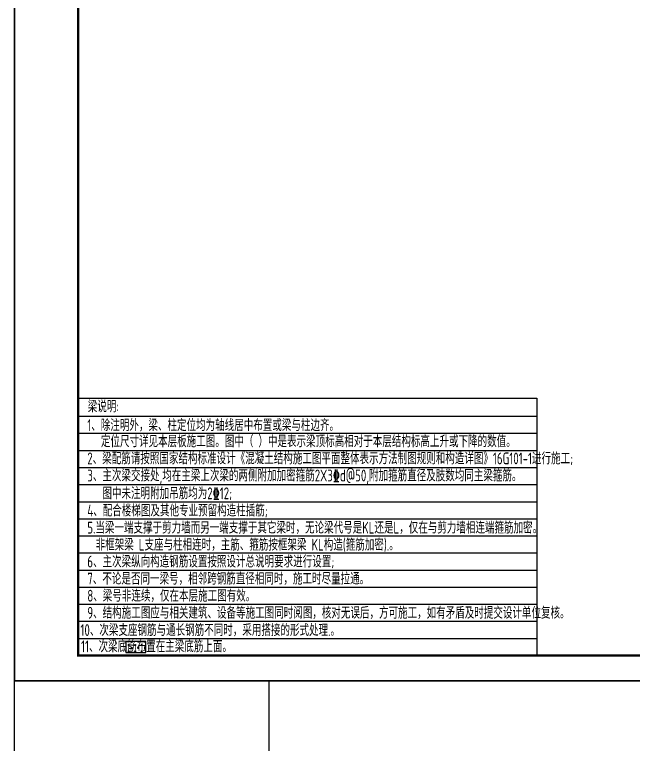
# Model space of a CAD drawing. Extents: x 393367 to 3005760, y 4998 to 826018.
# Drawn here: x 2635031 to 2659363, y 525462 to 554178 of the extents above; entities that cross this region are included whole.
import ezdxf

# ---------------------------------------------------------------- set-up
doc = ezdxf.new("R2010")
doc.units = 0
doc.header["$LTSCALE"] = 1000
doc.layers.get('0').update_dxf_attribs({"linetype": 'CONTINUOUS'})
for name, color, linetype in [('-TK', 7, 'CONTINUOUS'), ('DIM', 3, 'CONTINUOUS'), ('S-文字', 7, 'CONTINUOUS'), ('S-表格线', 54, 'CONTINUOUS'), ('S-降板填充', 75, 'CONTINUOUS')]:
    doc.layers.add(name, color=color, linetype=linetype)
doc.layers.add('yichutu', color=7, linetype='CONTINUOUS', true_color=0xffffff, plot=False)
doc.styles.add('TSSD_Rein', font='Tssdeng.shx', dxfattribs={"width": 0.7, "bigfont": 'hztxt.shx'})

# ---------------------------------------------------------------- blocks, each defined once
blk = doc.blocks.new('A1')
blk.add_lwpolyline([(0, 59400), (0, 0), (84100, 0), (84100, 59400)], close=True)
at = {"const_width": 100}
blk.add_lwpolyline([(2500, 58400), (2500, 1000), (83100, 1000), (83100, 58400)], close=True, dxfattribs=at)
blk = doc.blocks.new('yct-841-594-84100-59400-100-1000')
at = {"layer": 'yichutu', "color": 7, "true_color": 0xffffff}
blk.add_lwpolyline([(0, 0), (0, 59400), (84100, 59400), (84100, 0)], close=True, dxfattribs=at)

msp = doc.modelspace()

# ---------------------------------------------------------------- hatches: boundary and pattern name
at = {"layer": 'S-降板填充'}
h = msp.add_hatch(dxfattribs=at)
h.set_pattern_fill('CROSS', color=8, scale=19.95, style=0)
h.set_pattern_definition([(0, (-1976693.96, 241175.53), (126.6825, 126.6825), [63.34125, -190.02375]), (90, (-1976662.28, 241143.85), (-126.6825, 126.6825), [63.34125, -190.02375])])
h.paths.add_polyline_path([(2639399.19609, 529080.72781), (2640192.25913, 529080.72781), (2640192.25913, 529513.30765), (2639399.19609, 529513.30765)])

# ---------------------------------------------------------------- linework, layer by layer
at = {"layer": '-TK'}
msp.add_line((2637531.48405, 527962.12225), (2711131.48405, 527962.12225), dxfattribs=at)
at = {"layer": 'DIM', "color": 5, "linetype": 'ByBlock'}
msp.add_lwpolyline([(2635031.48405, 527962.12225), (2645031.48405, 527962.12225), (2645031.48405, 517962.12225), (2635031.48405, 517962.12225)], close=True, dxfattribs=at)
at = {"layer": 'S-表格线'}
for p, q in [((2637531.48405, 539085.74975), (2655571.46987, 539085.74975)), ((2637531.48405, 539085.74975), (2637531.48405, 528962.12225)), ((2655571.46987, 539085.74975), (2655571.46987, 528962.12225)), ((2637531.48405, 538374.53225), (2655571.46987, 538374.53225)), ((2637531.48405, 537702.21725), (2655571.46987, 537702.21725)), ((2637531.48405, 537029.90225), (2655571.46987, 537029.90225)), ((2637531.48405, 536357.58725), (2655571.46987, 536357.58725)), ((2637531.48405, 535685.27225), (2655571.46987, 535685.27225)), ((2637531.48405, 535012.95725), (2655571.46987, 535012.95725)), ((2637531.48405, 534340.64225), (2655571.46987, 534340.64225)), ((2637531.48405, 533668.32725), (2655571.46987, 533668.32725)), ((2637531.48405, 532996.01225), (2655571.46987, 532996.01225)), ((2637531.48405, 532323.69725), (2655571.46987, 532323.69725)), ((2637531.48405, 531651.38225), (2655571.46987, 531651.38225)), ((2637531.48405, 530979.06725), (2655571.46987, 530979.06725)), ((2637531.48405, 530306.75225), (2655571.46987, 530306.75225)), ((2637531.48405, 529634.43725), (2655571.46987, 529634.43725)), ((2637531.48405, 528962.12225), (2655571.46987, 528962.12225))]:
    msp.add_line(p, q, dxfattribs=at)
at = {"layer": 'S-降板填充'}
msp.add_lwpolyline([(2639399.19609, 529080.72781), (2640192.25913, 529080.72781), (2640192.25913, 529513.30765), (2639399.19609, 529513.30765)], close=True, dxfattribs=at)

# ---------------------------------------------------------------- block references
at = {"layer": '-TK'}
msp.add_blockref('A1', (2635031.48405, 527962.12225), dxfattribs=at)
at = {"layer": 'yichutu'}
msp.add_blockref('yct-841-594-84100-59400-100-1000', (2635031.48405, 527962.12225), dxfattribs=at)

# ---------------------------------------------------------------- texts
at = {"layer": 'S-文字', "style": 'TSSD_Rein', "width": 0.7}
for s, p in [('梁说明:  ', (2637908.58079, 538527.46297)), ('1、除注明外，梁、柱定位均为轴线居中布置或梁与柱边齐。', (2637889.62657, 537788.76076)), ('定位尺寸详见本层板施工图。图中（ ）中是表示梁顶标高相对于本层结构标高上升或下降的数值。', (2638425.33405, 537155.34826)), ('2、梁配筋请按照国家结构标准设计《混凝土结构施工图平面整体表示方法制图规则和构造详图》16G101-1进行施工;', (2637889.62657, 536483.03326)), ('3、主次梁交接处,均在主梁上次梁的两侧附加加密箍筋2X3\x84d@50,附加箍筋直径及肢数均同主梁箍筋。', (2637889.62657, 535810.71826)), ('图中未注明附加吊筋均为2%%13212;', (2638484.99816, 535109.02393)), ('4、配合楼梯图及其他专业预留构造柱插筋;', (2637889.62657, 534429.51326)), ('5.当梁一端支撑于剪力墙而另一端支撑于其它梁时，无论梁代号是KL还是L，仅在与剪力墙相连端箍筋加密。', (2637889.62657, 533757.19826)), ('非框架梁 L支座与柱相连时，主筋、箍筋按框架梁 KL构造(箍筋加密).。', (2638218.29024, 533087.29409)), ('6、主次梁纵向构造钢筋设置按照设计总说明要求进行设置;', (2637889.62657, 532423.87326)), ('7、不论是否同一梁号，相邻跨钢筋直径相同时，施工时尽量拉通。', (2637889.62657, 531751.55826)), ('8、梁号非连续，仅在本层施工图有效。', (2637889.62657, 531079.24326)), ('9、结构施工图应与相关建筑、设备等施工图同时阅图，核对无误后，方可施工，如有矛盾及时提交设计单位复核。', (2637889.62657, 530406.92826)), ('10、次梁支座钢筋与通长钢筋不同时，采用搭接的形式处理.。', (2637621.42802, 529726.93365)), ('11、次梁底筋布置在主梁底筋上面。', (2637646.2833, 529087.27441))]:
    msp.add_text(s, height=465.5, dxfattribs=at).set_placement(p)

doc.saveas('drawing.dxf')
